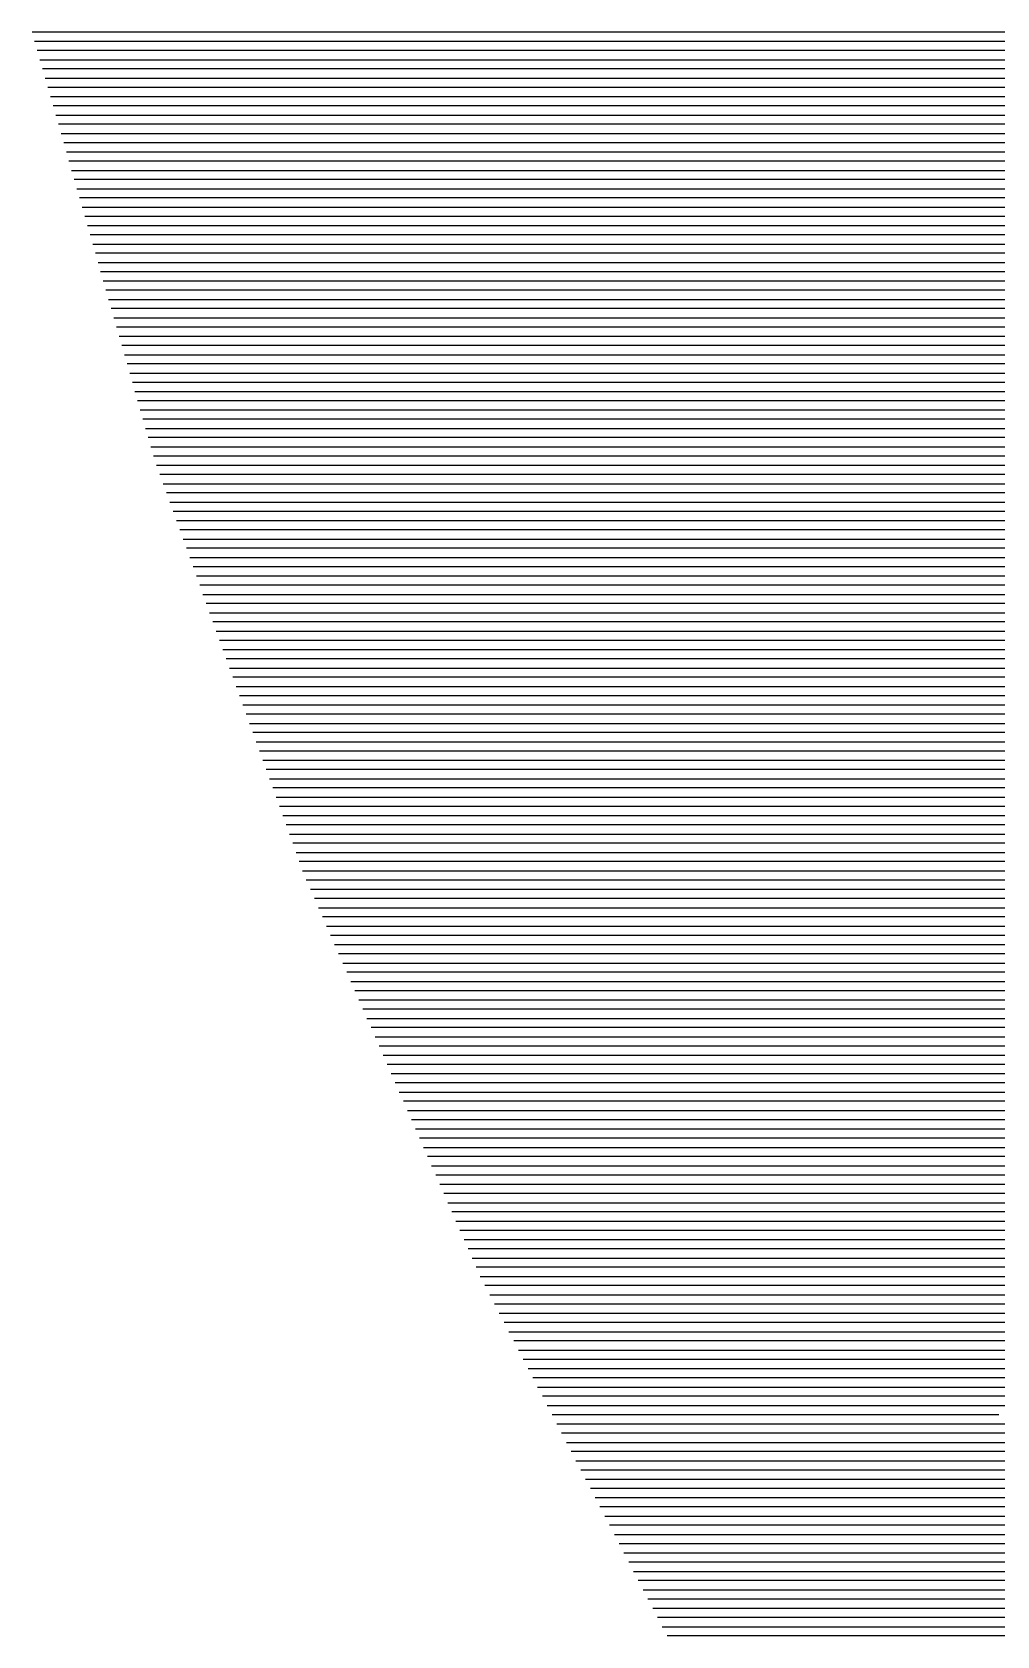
# Model space of a CAD drawing. Header units: metres. Extents: x -6.9 to 6.9, y -7 to 7.
# Drawn here: x -6.677 to -5.63, y -3.492 to -1.752 of the extents above; entities that cross this region are included whole.
import ezdxf

# ---------------------------------------------------------------- set-up
doc = ezdxf.new("R2010")
doc.units = ezdxf.units.M

msp = doc.modelspace()

# ---------------------------------------------------------------- linework, layer by layer
for p, q in [((-6.674852, -1.752173, -1.087905), (-6.676995, -1.752173, -1.088217)), ((-6.673163, -1.752173, -1.087658), (-6.674852, -1.752173, -1.087905)), ((-5.675148, -1.752173, -0.942029), (-6.673163, -1.752173, -1.087658)), ((-5.013485, -1.752173, -0.844368), (-5.675148, -1.752173, -0.942029)), ((-6.674199, -1.762173, -1.087441), (-5.693865, -1.762173, -0.944392)), ((-5.712582, -1.772173, -0.946755), (-6.671335, -1.772173, -1.086655)), ((-5.079423, -1.772173, -0.853301), (-5.712582, -1.772173, -0.946755)), ((-5.693865, -1.762173, -0.944392), (-5.046454, -1.762173, -0.848835)), ((-6.668472, -1.782173, -1.085869), (-5.731299, -1.782173, -0.949118)), ((-5.750016, -1.792173, -0.951481), (-6.665608, -1.792173, -1.085083)), ((-5.145361, -1.792173, -0.862234), (-5.750016, -1.792173, -0.951481)), ((-5.731299, -1.782173, -0.949118), (-5.112392, -1.782173, -0.857768)), ((-6.662744, -1.802173, -1.084297), (-5.768732, -1.802173, -0.953844)), ((-5.768732, -1.802173, -0.953844), (-5.17833, -1.802173, -0.866701)), ((-5.787449, -1.812173, -0.956207), (-6.65988, -1.812173, -1.083511)), ((-6.657016, -1.822173, -1.082725), (-5.806166, -1.822173, -0.95857)), ((-5.806166, -1.822173, -0.95857), (-5.244267, -1.822173, -0.875634)), ((-5.211299, -1.812173, -0.871168), (-5.787449, -1.812173, -0.956207)), ((-5.824883, -1.832173, -0.960933), (-6.654152, -1.832173, -1.081939)), ((-6.651288, -1.842173, -1.081153), (-5.8436, -1.842173, -0.963296)), ((-5.8436, -1.842173, -0.963296), (-5.310205, -1.842173, -0.884567)), ((-5.277236, -1.832173, -0.880101), (-5.824883, -1.832173, -0.960933)), ((-5.862317, -1.852173, -0.965659), (-6.648424, -1.852173, -1.080367)), ((-5.343174, -1.852173, -0.889034), (-5.862317, -1.852173, -0.965659)), ((-6.64556, -1.862173, -1.079581), (-5.881034, -1.862173, -0.968022)), ((-5.899751, -1.872173, -0.970385), (-6.642696, -1.872173, -1.078795)), ((-5.409112, -1.872173, -0.897967), (-5.899751, -1.872173, -0.970385)), ((-5.881034, -1.862173, -0.968022), (-5.376143, -1.862173, -0.893501)), ((-6.639832, -1.882173, -1.078009), (-5.918468, -1.882173, -0.972748)), ((-5.937185, -1.892173, -0.975111), (-6.636968, -1.892173, -1.077223)), ((-5.475049, -1.892173, -0.9069), (-5.937185, -1.892173, -0.975111)), ((-5.918468, -1.882173, -0.972748), (-5.442081, -1.882173, -0.902434)), ((-6.634104, -1.902173, -1.076437), (-5.955902, -1.902173, -0.977474)), ((-5.974619, -1.912173, -0.979837), (-6.63124, -1.912173, -1.075651)), ((-5.540987, -1.912173, -0.915834), (-5.974619, -1.912173, -0.979837)), ((-5.955902, -1.902173, -0.977474), (-5.508018, -1.902173, -0.911367)), ((-6.628376, -1.922173, -1.074865), (-5.993335, -1.922173, -0.9822)), ((-5.993335, -1.922173, -0.9822), (-5.573956, -1.922173, -0.9203)), ((-6.012052, -1.932173, -0.984563), (-6.625512, -1.932173, -1.074079)), ((-6.622648, -1.942173, -1.073293), (-6.030769, -1.942173, -0.986926)), ((-6.030769, -1.942173, -0.986926), (-5.639894, -1.942173, -0.929233)), ((-5.606925, -1.932173, -0.924767), (-6.012052, -1.932173, -0.984563)), ((-5.639894, -1.942173, -0.929233), (-5.161237, -1.942173, -0.859)), ((-6.049486, -1.952173, -0.98929), (-6.619785, -1.952173, -1.072507)), ((-6.616921, -1.962173, -1.071721), (-6.068203, -1.962173, -0.991653)), ((-6.068203, -1.962173, -0.991653), (-5.705832, -1.962173, -0.938167)), ((-5.672863, -1.952173, -0.9337), (-6.049486, -1.952173, -0.98929)), ((-5.705832, -1.962173, -0.938167), (-5.194881, -1.962173, -0.863194)), ((-5.178059, -1.952173, -0.861097), (-5.672863, -1.952173, -0.9337)), ((-6.08692, -1.972173, -0.994016), (-6.614057, -1.972173, -1.070935)), ((-6.611193, -1.982173, -1.070149), (-6.105637, -1.982173, -0.996379)), ((-6.105637, -1.982173, -0.996379), (-5.771769, -1.982173, -0.9471)), ((-5.7388, -1.972173, -0.942633), (-6.08692, -1.972173, -0.994016)), ((-5.771769, -1.982173, -0.9471), (-5.228526, -1.982173, -0.867389)), ((-5.211704, -1.972173, -0.865292), (-5.7388, -1.972173, -0.942633)), ((-6.124354, -1.992173, -0.998742), (-6.608329, -1.992173, -1.069362)), ((-5.804738, -1.992173, -0.951566), (-6.124354, -1.992173, -0.998742)), ((-5.245348, -1.992173, -0.869487), (-5.804738, -1.992173, -0.951566)), ((-6.605465, -2.002173, -1.068576), (-6.143071, -2.002173, -1.001105)), ((-6.161788, -2.012173, -1.003468), (-6.602601, -2.012173, -1.06779)), ((-5.870676, -2.012173, -0.9605), (-6.161788, -2.012173, -1.003468)), ((-6.143071, -2.002173, -1.001105), (-5.837707, -2.002173, -0.956033)), ((-5.278992, -2.012173, -0.873681), (-5.870676, -2.012173, -0.9605)), ((-5.837707, -2.002173, -0.956033), (-5.26217, -2.002173, -0.871584)), ((-6.599737, -2.022173, -1.067004), (-6.180505, -2.022173, -1.005831)), ((-6.199222, -2.032173, -1.008194), (-6.596873, -2.032173, -1.066218)), ((-5.936614, -2.032173, -0.969433), (-6.199222, -2.032173, -1.008194)), ((-6.180505, -2.022173, -1.005831), (-5.903645, -2.022173, -0.964966)), ((-5.312636, -2.032173, -0.877876), (-5.936614, -2.032173, -0.969433)), ((-5.903645, -2.022173, -0.964966), (-5.295814, -2.022173, -0.875779)), ((-6.594009, -2.042173, -1.065432), (-6.217938, -2.042173, -1.010557)), ((-6.236655, -2.052173, -1.01292), (-6.591145, -2.052173, -1.064646)), ((-6.002551, -2.052173, -0.978366), (-6.236655, -2.052173, -1.01292)), ((-6.217938, -2.042173, -1.010557), (-5.969582, -2.042173, -0.973899)), ((-5.34628, -2.052173, -0.882071), (-6.002551, -2.052173, -0.978366)), ((-5.969582, -2.042173, -0.973899), (-5.329458, -2.042173, -0.879973)), ((-6.588281, -2.062173, -1.06386), (-6.255372, -2.062173, -1.015283)), ((-6.255372, -2.062173, -1.015283), (-6.03552, -2.062173, -0.982833)), ((-6.03552, -2.062173, -0.982833), (-5.363102, -2.062173, -0.884168)), ((-6.274089, -2.072173, -1.017646), (-6.585417, -2.072173, -1.063074)), ((-6.582553, -2.082173, -1.062288), (-6.292806, -2.082173, -1.020009)), ((-6.292806, -2.082173, -1.020009), (-6.101458, -2.082173, -0.991766)), ((-6.068489, -2.072173, -0.987299), (-6.274089, -2.072173, -1.017646)), ((-6.101458, -2.082173, -0.991766), (-5.396746, -2.082173, -0.888363)), ((-5.379924, -2.072173, -0.886265), (-6.068489, -2.072173, -0.987299)), ((-6.311523, -2.092173, -1.022372), (-6.579689, -2.092173, -1.061502)), ((-6.576825, -2.102173, -1.060716), (-6.33024, -2.102173, -1.024735)), ((-6.33024, -2.102173, -1.024735), (-6.167396, -2.102173, -1.000699)), ((-6.134427, -2.092173, -0.996232), (-6.311523, -2.092173, -1.022372)), ((-6.167396, -2.102173, -1.000699), (-5.43039, -2.102173, -0.892558)), ((-5.413568, -2.092173, -0.89046), (-6.134427, -2.092173, -0.996232)), ((-6.348957, -2.112173, -1.027098), (-6.573961, -2.112173, -1.05993)), ((-6.571098, -2.122173, -1.059144), (-6.367674, -2.122173, -1.029461)), ((-6.367674, -2.122173, -1.029461), (-6.233333, -2.122173, -1.009632)), ((-6.200364, -2.112173, -1.005166), (-6.348957, -2.112173, -1.027098)), ((-6.233333, -2.122173, -1.009632), (-5.464034, -2.122173, -0.896752)), ((-5.447212, -2.112173, -0.894655), (-6.200364, -2.112173, -1.005166)), ((-6.386391, -2.132173, -1.031824), (-6.568234, -2.132173, -1.058358)), ((-6.266302, -2.132173, -1.014099), (-6.386391, -2.132173, -1.031824)), ((-5.480857, -2.132173, -0.89885), (-6.266302, -2.132173, -1.014099)), ((-6.56537, -2.142173, -1.057572), (-6.405108, -2.142173, -1.034187)), ((-6.423825, -2.152173, -1.03655), (-6.562506, -2.152173, -1.056786)), ((-6.33224, -2.152173, -1.023032), (-6.423825, -2.152173, -1.03655)), ((-6.405108, -2.142173, -1.034187), (-6.299271, -2.142173, -1.018565)), ((-5.514501, -2.152173, -0.903044), (-6.33224, -2.152173, -1.023032)), ((-6.299271, -2.142173, -1.018565), (-5.497679, -2.142173, -0.900947)), ((-6.559642, -2.162173, -1.056), (-6.442542, -2.162173, -1.038913)), ((-6.461258, -2.172173, -1.041276), (-6.556778, -2.172173, -1.055214)), ((-6.398178, -2.172173, -1.031965), (-6.461258, -2.172173, -1.041276)), ((-6.442542, -2.162173, -1.038913), (-6.365209, -2.162173, -1.027499)), ((-5.548145, -2.172173, -0.907239), (-6.398178, -2.172173, -1.031965)), ((-6.365209, -2.162173, -1.027499), (-5.531323, -2.162173, -0.905142)), ((-6.553914, -2.182173, -1.054428), (-6.479975, -2.182173, -1.043639)), ((-6.498692, -2.192173, -1.046002), (-6.55105, -2.192173, -1.053642)), ((-6.464115, -2.192173, -1.040898), (-6.498692, -2.192173, -1.046002)), ((-6.479975, -2.182173, -1.043639), (-6.431147, -2.182173, -1.036432)), ((-5.581789, -2.192173, -0.911434), (-6.464115, -2.192173, -1.040898)), ((-6.431147, -2.182173, -1.036432), (-5.564967, -2.182173, -0.909336)), ((-6.548186, -2.202173, -1.052856), (-6.517409, -2.202173, -1.048365)), ((-6.517409, -2.202173, -1.048365), (-6.497084, -2.202173, -1.045365)), ((-6.497084, -2.202173, -1.045365), (-5.598611, -2.202173, -0.913531)), ((-6.536126, -2.212173, -1.050728), (-6.545322, -2.212173, -1.05207)), ((-6.542034, -2.222173, -1.051219), (-5.632255, -2.222173, -0.917726)), ((-6.530053, -2.212173, -1.049832), (-6.536126, -2.212173, -1.050728)), ((-5.615433, -2.212173, -0.915629), (-6.530053, -2.212173, -1.049832)), ((-5.632255, -2.222173, -0.917726), (-5.10584, -2.222173, -0.839401)), ((-5.649077, -2.232173, -0.919823), (-6.53843, -2.232173, -1.050319)), ((-6.534827, -2.242173, -1.049419), (-5.665899, -2.242173, -0.921921)), ((-5.665899, -2.242173, -0.921921), (-5.163121, -2.242173, -0.847113)), ((-5.13448, -2.232173, -0.843257), (-5.649077, -2.232173, -0.919823)), ((-5.682721, -2.252173, -0.924018), (-6.531223, -2.252173, -1.048519)), ((-5.191762, -2.252173, -0.850969), (-5.682721, -2.252173, -0.924018)), ((-6.527619, -2.262173, -1.04762), (-5.699543, -2.262173, -0.926115)), ((-5.716365, -2.272173, -0.928213), (-6.524016, -2.272173, -1.04672)), ((-5.249043, -2.272173, -0.858681), (-5.716365, -2.272173, -0.928213)), ((-5.699543, -2.262173, -0.926115), (-5.220403, -2.262173, -0.854825)), ((-6.520412, -2.282173, -1.04582), (-5.733188, -2.282173, -0.93031)), ((-5.75001, -2.292173, -0.932407), (-6.516809, -2.292173, -1.044921)), ((-5.306325, -2.292173, -0.866392), (-5.75001, -2.292173, -0.932407)), ((-5.733188, -2.282173, -0.93031), (-5.277684, -2.282173, -0.862537)), ((-6.513205, -2.302173, -1.044021), (-5.766832, -2.302173, -0.934505)), ((-5.783654, -2.312173, -0.936602), (-6.509602, -2.312173, -1.043121)), ((-5.363606, -2.312173, -0.874104), (-5.783654, -2.312173, -0.936602)), ((-5.766832, -2.302173, -0.934505), (-5.334965, -2.302173, -0.870248)), ((-6.505998, -2.322173, -1.042222), (-5.800476, -2.322173, -0.9387)), ((-5.800476, -2.322173, -0.9387), (-5.392247, -2.322173, -0.87796)), ((-5.817298, -2.332173, -0.940797), (-6.502394, -2.332173, -1.041322)), ((-6.498791, -2.342173, -1.040422), (-5.83412, -2.342173, -0.942894)), ((-5.83412, -2.342173, -0.942894), (-5.449528, -2.342173, -0.885672)), ((-5.420888, -2.332173, -0.881816), (-5.817298, -2.332173, -0.940797)), ((-5.850942, -2.352173, -0.944992), (-6.495187, -2.352173, -1.039522)), ((-6.491584, -2.362173, -1.038623), (-5.867764, -2.362173, -0.947089)), ((-5.867764, -2.362173, -0.947089), (-5.50681, -2.362173, -0.893383)), ((-5.478169, -2.352173, -0.889527), (-5.850942, -2.352173, -0.944992)), ((-5.884586, -2.372173, -0.949186), (-6.48798, -2.372173, -1.037723)), ((-6.484377, -2.382173, -1.036823), (-5.901408, -2.382173, -0.951284)), ((-5.901408, -2.382173, -0.951284), (-5.564091, -2.382173, -0.901095)), ((-5.535451, -2.372173, -0.897239), (-5.884586, -2.372173, -0.949186)), ((-5.91823, -2.392173, -0.953381), (-6.480773, -2.392173, -1.035924)), ((-5.592732, -2.392173, -0.904951), (-5.91823, -2.392173, -0.953381)), ((-6.477169, -2.402173, -1.035024), (-5.935052, -2.402173, -0.955478)), ((-5.951874, -2.412173, -0.957576), (-6.473566, -2.412173, -1.034124)), ((-5.650014, -2.412173, -0.912662), (-5.951874, -2.412173, -0.957576)), ((-5.935052, -2.402173, -0.955478), (-5.621373, -2.402173, -0.908807)), ((-5.125731, -2.412173, -0.83523), (-5.650014, -2.412173, -0.912662)), ((-6.469962, -2.422173, -1.033224), (-5.968696, -2.422173, -0.959673)), ((-5.985518, -2.432173, -0.961771), (-6.466359, -2.432173, -1.032325)), ((-5.707295, -2.432173, -0.920374), (-5.985518, -2.432173, -0.961771)), ((-5.968696, -2.422173, -0.959673), (-5.678654, -2.422173, -0.916518)), ((-5.156553, -2.432173, -0.839034), (-5.707295, -2.432173, -0.920374)), ((-5.678654, -2.422173, -0.916518), (-5.141142, -2.422173, -0.837132)), ((-6.462755, -2.442173, -1.031425), (-6.002341, -2.442173, -0.963868)), ((-6.019163, -2.452173, -0.965965), (-6.459152, -2.452173, -1.030525)), ((-5.764576, -2.452173, -0.928086), (-6.019163, -2.452173, -0.965965)), ((-6.002341, -2.442173, -0.963868), (-5.735936, -2.442173, -0.92423)), ((-5.187376, -2.452173, -0.842838), (-5.764576, -2.452173, -0.928086)), ((-5.735936, -2.442173, -0.92423), (-5.171965, -2.442173, -0.840936)), ((-6.455548, -2.462173, -1.029626), (-6.035985, -2.462173, -0.968063)), ((-6.035985, -2.462173, -0.968063), (-5.793217, -2.462173, -0.931942)), ((-5.793217, -2.462173, -0.931942), (-5.202787, -2.462173, -0.84474)), ((-6.052807, -2.472173, -0.97016), (-6.451944, -2.472173, -1.028726)), ((-6.448341, -2.482173, -1.027826), (-6.069629, -2.482173, -0.972257)), ((-6.069629, -2.482173, -0.972257), (-5.850499, -2.482173, -0.939653)), ((-5.821858, -2.472173, -0.935798), (-6.052807, -2.472173, -0.97016)), ((-5.850499, -2.482173, -0.939653), (-5.23361, -2.482173, -0.848544)), ((-5.218198, -2.472173, -0.846642), (-5.821858, -2.472173, -0.935798)), ((-6.086451, -2.492173, -0.974355), (-6.444737, -2.492173, -1.026926)), ((-6.441134, -2.502173, -1.026027), (-6.103273, -2.502173, -0.976452)), ((-6.103273, -2.502173, -0.976452), (-5.90778, -2.502173, -0.947365)), ((-5.879139, -2.492173, -0.943509), (-6.086451, -2.492173, -0.974355)), ((-5.90778, -2.502173, -0.947365), (-5.264432, -2.502173, -0.852348)), ((-5.249021, -2.492173, -0.850446), (-5.879139, -2.492173, -0.943509)), ((-6.120095, -2.512173, -0.978549), (-6.43753, -2.512173, -1.025127)), ((-6.433927, -2.522173, -1.024227), (-6.136917, -2.522173, -0.980647)), ((-6.136917, -2.522173, -0.980647), (-5.965062, -2.522173, -0.955077)), ((-5.936421, -2.512173, -0.951221), (-6.120095, -2.512173, -0.978549)), ((-5.965062, -2.522173, -0.955077), (-5.295255, -2.522173, -0.856152)), ((-5.279844, -2.512173, -0.85425), (-5.936421, -2.512173, -0.951221)), ((-6.153739, -2.532173, -0.982744), (-6.430323, -2.532173, -1.023328)), ((-5.993702, -2.532173, -0.958933), (-6.153739, -2.532173, -0.982744)), ((-5.310666, -2.532173, -0.858054), (-5.993702, -2.532173, -0.958933)), ((-6.426719, -2.542173, -1.022428), (-6.170561, -2.542173, -0.984842)), ((-6.187383, -2.552173, -0.986939), (-6.423116, -2.552173, -1.021528)), ((-6.050984, -2.552173, -0.966644), (-6.187383, -2.552173, -0.986939)), ((-6.170561, -2.542173, -0.984842), (-6.022343, -2.542173, -0.962788)), ((-5.341489, -2.552173, -0.861858), (-6.050984, -2.552173, -0.966644)), ((-6.022343, -2.542173, -0.962788), (-5.326077, -2.542173, -0.859956)), ((-6.419512, -2.562173, -1.020628), (-6.204205, -2.562173, -0.989036)), ((-6.221027, -2.572173, -0.991134), (-6.415909, -2.572173, -1.019729)), ((-6.108265, -2.572173, -0.974356), (-6.221027, -2.572173, -0.991134)), ((-6.204205, -2.562173, -0.989036), (-6.079625, -2.562173, -0.9705)), ((-5.372311, -2.572173, -0.865662), (-6.108265, -2.572173, -0.974356)), ((-6.079625, -2.562173, -0.9705), (-5.3569, -2.562173, -0.86376)), ((-6.412305, -2.582173, -1.018829), (-6.237849, -2.582173, -0.993231)), ((-6.254671, -2.592173, -0.995328), (-6.408702, -2.592173, -1.017929)), ((-6.165547, -2.592173, -0.982068), (-6.254671, -2.592173, -0.995328)), ((-6.237849, -2.582173, -0.993231), (-6.136906, -2.582173, -0.978212)), ((-5.403134, -2.592173, -0.869466), (-6.165547, -2.592173, -0.982068)), ((-6.136906, -2.582173, -0.978212), (-5.387723, -2.582173, -0.867564)), ((-6.405098, -2.602173, -1.01703), (-6.271494, -2.602173, -0.997426)), ((-6.271494, -2.602173, -0.997426), (-6.194187, -2.602173, -0.985924)), ((-6.194187, -2.602173, -0.985924), (-5.418545, -2.602173, -0.871368)), ((-6.288316, -2.612173, -0.999523), (-6.401494, -2.612173, -1.01613)), ((-6.397891, -2.622173, -1.01523), (-6.305138, -2.622173, -1.00162)), ((-6.305138, -2.622173, -1.00162), (-6.251469, -2.622173, -0.993635)), ((-6.222828, -2.612173, -0.989779), (-6.288316, -2.612173, -0.999523)), ((-6.251469, -2.622173, -0.993635), (-5.449368, -2.622173, -0.875171)), ((-5.433957, -2.612173, -0.87327), (-6.222828, -2.612173, -0.989779)), ((-6.32196, -2.632173, -1.003718), (-6.394287, -2.632173, -1.014331)), ((-6.390684, -2.642173, -1.013431), (-6.338782, -2.642173, -1.005815)), ((-6.338782, -2.642173, -1.005815), (-6.30875, -2.642173, -1.001347)), ((-6.28011, -2.632173, -0.997491), (-6.32196, -2.632173, -1.003718)), ((-6.30875, -2.642173, -1.001347), (-5.48019, -2.642173, -0.878975)), ((-5.464779, -2.632173, -0.877073), (-6.28011, -2.632173, -0.997491)), ((-6.355604, -2.652173, -1.007913), (-6.38708, -2.652173, -1.012531)), ((-6.383477, -2.662173, -1.011631), (-6.372426, -2.662173, -1.01001)), ((-6.372426, -2.662173, -1.01001), (-6.366032, -2.662173, -1.009059)), ((-6.366032, -2.662173, -1.009059), (-5.511013, -2.662173, -0.882779)), ((-6.337391, -2.652173, -1.005203), (-6.355604, -2.652173, -1.007913)), ((-5.495602, -2.652173, -0.880877), (-6.337391, -2.652173, -1.005203)), ((-5.526424, -2.672173, -0.884681), (-6.379513, -2.672173, -1.010676)), ((-6.375126, -2.682173, -1.009653), (-5.541836, -2.682173, -0.886583)), ((-5.557247, -2.692173, -0.888485), (-6.370739, -2.692173, -1.008631)), ((-6.366352, -2.702173, -1.007609), (-5.572658, -2.702173, -0.890387)), ((-5.58807, -2.712173, -0.892289), (-6.361965, -2.712173, -1.006587)), ((-6.357578, -2.722173, -1.005565), (-5.603481, -2.722173, -0.894191)), ((-5.618892, -2.732173, -0.896093), (-6.353191, -2.732173, -1.004543)), ((-6.348804, -2.742173, -1.003521), (-5.634303, -2.742173, -0.897995)), ((-5.634303, -2.742173, -0.897995), (-5.249848, -2.742173, -0.840294)), ((-5.649715, -2.752173, -0.899897), (-6.344417, -2.752173, -1.002499)), ((-6.34003, -2.762173, -1.001477), (-5.665126, -2.762173, -0.901799)), ((-5.665126, -2.762173, -0.901799), (-5.301977, -2.762173, -0.847296)), ((-5.275913, -2.752173, -0.843795), (-5.649715, -2.752173, -0.899897)), ((-5.680537, -2.772173, -0.903701), (-6.335643, -2.772173, -1.000455)), ((-6.331255, -2.782173, -0.999432), (-5.695949, -2.782173, -0.905603)), ((-5.695949, -2.782173, -0.905603), (-5.354106, -2.782173, -0.854298)), ((-5.328041, -2.772173, -0.850797), (-5.680537, -2.772173, -0.903701)), ((-5.71136, -2.792173, -0.907505), (-6.326868, -2.792173, -0.99841)), ((-5.38017, -2.792173, -0.857798), (-5.71136, -2.792173, -0.907505)), ((-6.322481, -2.802173, -0.997388), (-5.726771, -2.802173, -0.909407)), ((-5.742183, -2.812173, -0.911309), (-6.318094, -2.812173, -0.996366)), ((-5.432299, -2.812173, -0.8648), (-5.742183, -2.812173, -0.911309)), ((-5.726771, -2.802173, -0.909407), (-5.406234, -2.802173, -0.861299)), ((-6.313707, -2.822173, -0.995344), (-5.757594, -2.822173, -0.913211)), ((-5.773005, -2.832173, -0.915113), (-6.30932, -2.832173, -0.994322)), ((-5.484427, -2.832173, -0.871802), (-5.773005, -2.832173, -0.915113)), ((-5.757594, -2.822173, -0.913211), (-5.458363, -2.822173, -0.868301)), ((-6.304933, -2.842173, -0.9933), (-5.788416, -2.842173, -0.917015)), ((-5.803828, -2.852173, -0.918917), (-6.300546, -2.852173, -0.992278)), ((-5.536556, -2.852173, -0.878803), (-5.803828, -2.852173, -0.918917)), ((-5.788416, -2.842173, -0.917015), (-5.510492, -2.842173, -0.875302)), ((-6.296159, -2.862173, -0.991256), (-5.819239, -2.862173, -0.920819)), ((-5.819239, -2.862173, -0.920819), (-5.56262, -2.862173, -0.882304)), ((-5.83465, -2.872173, -0.922721), (-6.291772, -2.872173, -0.990234)), ((-6.287385, -2.882173, -0.989212), (-5.850062, -2.882173, -0.924623)), ((-5.850062, -2.882173, -0.924623), (-5.614749, -2.882173, -0.889306)), ((-5.588685, -2.872173, -0.885805), (-5.83465, -2.872173, -0.922721)), ((-5.865473, -2.892173, -0.926525), (-6.282998, -2.892173, -0.988189)), ((-6.278611, -2.902173, -0.987167), (-5.880884, -2.902173, -0.928426)), ((-5.880884, -2.902173, -0.928426), (-5.666877, -2.902173, -0.896307)), ((-5.640813, -2.892173, -0.892807), (-5.865473, -2.892173, -0.926525)), ((-5.666877, -2.902173, -0.896307), (-5.101713, -2.902173, -0.812236)), ((-5.086667, -2.892173, -0.810374), (-5.640813, -2.892173, -0.892807)), ((-5.896296, -2.912173, -0.930328), (-6.274223, -2.912173, -0.986145)), ((-6.269836, -2.922173, -0.985123), (-5.911707, -2.922173, -0.93223)), ((-5.911707, -2.922173, -0.93223), (-5.719006, -2.922173, -0.903309)), ((-5.692942, -2.912173, -0.899808), (-5.896296, -2.912173, -0.930328)), ((-5.719006, -2.922173, -0.903309), (-5.131807, -2.922173, -0.815959)), ((-5.11676, -2.912173, -0.814097), (-5.692942, -2.912173, -0.899808)), ((-5.927118, -2.932173, -0.934132), (-6.265449, -2.932173, -0.984101)), ((-5.74507, -2.932173, -0.90681), (-5.927118, -2.932173, -0.934132)), ((-5.146854, -2.932173, -0.817821), (-5.74507, -2.932173, -0.90681)), ((-6.261062, -2.942173, -0.983079), (-5.942529, -2.942173, -0.936034)), ((-5.957941, -2.952173, -0.937936), (-6.256675, -2.952173, -0.982057)), ((-5.797199, -2.952173, -0.913811), (-5.957941, -2.952173, -0.937936)), ((-5.942529, -2.942173, -0.936034), (-5.771135, -2.942173, -0.910311)), ((-5.176948, -2.952173, -0.821545), (-5.797199, -2.952173, -0.913811)), ((-5.771135, -2.942173, -0.910311), (-5.161901, -2.942173, -0.819683)), ((-6.252288, -2.962173, -0.981035), (-5.973352, -2.962173, -0.939838)), ((-5.988763, -2.972173, -0.94174), (-6.247901, -2.972173, -0.980013)), ((-5.849328, -2.972173, -0.920813), (-5.988763, -2.972173, -0.94174)), ((-5.973352, -2.962173, -0.939838), (-5.823263, -2.962173, -0.917312)), ((-5.207041, -2.972173, -0.825269), (-5.849328, -2.972173, -0.920813)), ((-5.823263, -2.962173, -0.917312), (-5.191995, -2.962173, -0.823407)), ((-6.243514, -2.982173, -0.978991), (-6.004175, -2.982173, -0.943642)), ((-6.019586, -2.992173, -0.945544), (-6.239127, -2.992173, -0.977969)), ((-5.901456, -2.992173, -0.927815), (-6.019586, -2.992173, -0.945544)), ((-6.004175, -2.982173, -0.943642), (-5.875392, -2.982173, -0.924314)), ((-5.237135, -2.992173, -0.828993), (-5.901456, -2.992173, -0.927815)), ((-5.875392, -2.982173, -0.924314), (-5.222088, -2.982173, -0.827131)), ((-6.23474, -3.002173, -0.976946), (-6.034997, -3.002173, -0.947446)), ((-6.034997, -3.002173, -0.947446), (-5.927521, -3.002173, -0.931316)), ((-5.927521, -3.002173, -0.931316), (-5.252182, -3.002173, -0.830855)), ((-6.050409, -3.012173, -0.949348), (-6.230353, -3.012173, -0.975924)), ((-6.225966, -3.022173, -0.974902), (-6.06582, -3.022173, -0.95125)), ((-6.06582, -3.022173, -0.95125), (-5.979649, -3.022173, -0.938317)), ((-5.953585, -3.012173, -0.934816), (-6.050409, -3.012173, -0.949348)), ((-5.979649, -3.022173, -0.938317), (-5.282276, -3.022173, -0.834578)), ((-5.267229, -3.012173, -0.832716), (-5.953585, -3.012173, -0.934816)), ((-6.081231, -3.032173, -0.953152), (-6.221579, -3.032173, -0.97388)), ((-6.217191, -3.042173, -0.972858), (-6.096642, -3.042173, -0.955054)), ((-6.096642, -3.042173, -0.955054), (-6.031778, -3.042173, -0.945319)), ((-6.005714, -3.032173, -0.941818), (-6.081231, -3.032173, -0.953152)), ((-6.031778, -3.042173, -0.945319), (-5.312369, -3.042173, -0.838302)), ((-5.297323, -3.032173, -0.83644), (-6.005714, -3.032173, -0.941818)), ((-6.112054, -3.052173, -0.956956), (-6.212804, -3.052173, -0.971836)), ((-6.208417, -3.062173, -0.970814), (-6.127465, -3.062173, -0.958858)), ((-6.127465, -3.062173, -0.958858), (-6.083907, -3.062173, -0.95232)), ((-6.057842, -3.052173, -0.94882), (-6.112054, -3.052173, -0.956956)), ((-6.083907, -3.062173, -0.95232), (-5.342463, -3.062173, -0.842026)), ((-5.327416, -3.052173, -0.840164), (-6.057842, -3.052173, -0.94882)), ((-6.142876, -3.072173, -0.96076), (-6.20403, -3.072173, -0.969792)), ((-6.109971, -3.072173, -0.955821), (-6.142876, -3.072173, -0.96076)), ((-5.35751, -3.072173, -0.843888), (-6.109971, -3.072173, -0.955821)), ((-6.199643, -3.082173, -0.96877), (-6.158288, -3.082173, -0.962662)), ((-6.173699, -3.092173, -0.964564), (-6.195256, -3.092173, -0.967748)), ((-6.162099, -3.092173, -0.962823), (-6.173699, -3.092173, -0.964564)), ((-5.387604, -3.092173, -0.847612), (-6.162099, -3.092173, -0.962823)), ((-6.158288, -3.082173, -0.962662), (-6.136035, -3.082173, -0.959322)), ((-6.136035, -3.082173, -0.959322), (-5.372557, -3.082173, -0.84575)), ((-6.190869, -3.102173, -0.966726), (-6.18911, -3.102173, -0.966466)), ((-6.18911, -3.102173, -0.966466), (-6.188164, -3.102173, -0.966324)), ((-6.188164, -3.102173, -0.966324), (-5.402651, -3.102173, -0.849474)), ((-5.417697, -3.112173, -0.851335), (-6.185741, -3.112173, -0.965587)), ((-6.180541, -3.122173, -0.964437), (-5.432744, -3.122173, -0.853197)), ((-5.447791, -3.132173, -0.855059), (-6.175341, -3.132173, -0.963287)), ((-6.170141, -3.142173, -0.962137), (-5.462838, -3.142173, -0.856921)), ((-5.477885, -3.152173, -0.858783), (-6.164941, -3.152173, -0.960987)), ((-6.159741, -3.162173, -0.959837), (-5.492932, -3.162173, -0.860645)), ((-5.507979, -3.172173, -0.862507), (-6.154541, -3.172173, -0.958687)), ((-6.149341, -3.182173, -0.957537), (-5.523025, -3.182173, -0.864369)), ((-5.538072, -3.192173, -0.866231), (-6.144141, -3.192173, -0.956387)), ((-6.138941, -3.202173, -0.955237), (-5.553119, -3.202173, -0.868093)), ((-5.568166, -3.212173, -0.869954), (-6.133741, -3.212173, -0.954087)), ((-6.128541, -3.222173, -0.952937), (-5.583213, -3.222173, -0.871816)), ((-5.59826, -3.232173, -0.873678), (-6.123341, -3.232173, -0.951787)), ((-6.118141, -3.242173, -0.950638), (-5.613307, -3.242173, -0.87554)), ((-5.628353, -3.252173, -0.877402), (-6.112941, -3.252173, -0.949488)), ((-6.107741, -3.262173, -0.948338), (-5.6434, -3.262173, -0.879264)), ((-5.6434, -3.262173, -0.879264), (-5.403168, -3.262173, -0.842898)), ((-5.658447, -3.272173, -0.881126), (-6.102541, -3.272173, -0.947188)), ((-6.097341, -3.282173, -0.946038), (-5.673494, -3.282173, -0.882988)), ((-5.673494, -3.282173, -0.882988), (-5.454212, -3.282173, -0.849793)), ((-5.42869, -3.272173, -0.846345), (-5.658447, -3.272173, -0.881126)), ((-5.688541, -3.292173, -0.88485), (-6.09214, -3.292173, -0.944888)), ((-6.08694, -3.302173, -0.943738), (-5.703588, -3.302173, -0.886712)), ((-5.703588, -3.302173, -0.886712), (-5.505255, -3.302173, -0.856688)), ((-5.479734, -3.292173, -0.853241), (-5.688541, -3.292173, -0.88485)), ((-5.718635, -3.312173, -0.888573), (-6.08174, -3.312173, -0.942588)), ((-6.07654, -3.322173, -0.941438), (-5.733681, -3.322173, -0.890435)), ((-5.733681, -3.322173, -0.890435), (-5.556299, -3.322173, -0.863583)), ((-5.530777, -3.312173, -0.860136), (-5.718635, -3.312173, -0.888573)), ((-5.748728, -3.332173, -0.892297), (-6.07134, -3.332173, -0.940288)), ((-5.581821, -3.332173, -0.867031), (-5.748728, -3.332173, -0.892297)), ((-6.06614, -3.342173, -0.939138), (-5.763775, -3.342173, -0.894159)), ((-5.778822, -3.352173, -0.896021), (-6.06094, -3.352173, -0.937988)), ((-5.632865, -3.352173, -0.873926), (-5.778822, -3.352173, -0.896021)), ((-5.763775, -3.342173, -0.894159), (-5.607343, -3.342173, -0.870479)), ((-4.999346, -3.352173, -0.778953), (-5.632865, -3.352173, -0.873926)), ((-6.05574, -3.362173, -0.936838), (-5.793869, -3.362173, -0.897883)), ((-5.808916, -3.372173, -0.899745), (-6.05054, -3.372173, -0.935688)), ((-5.683908, -3.372173, -0.880821), (-5.808916, -3.372173, -0.899745)), ((-5.793869, -3.362173, -0.897883), (-5.658386, -3.362173, -0.877374)), ((-5.029146, -3.372173, -0.782664), (-5.683908, -3.372173, -0.880821)), ((-5.658386, -3.362173, -0.877374), (-5.014246, -3.362173, -0.780809)), ((-6.04534, -3.382173, -0.934538), (-5.823963, -3.382173, -0.901607)), ((-5.839009, -3.392173, -0.903469), (-6.04014, -3.392173, -0.933388)), ((-5.734952, -3.392173, -0.887717), (-5.839009, -3.392173, -0.903469)), ((-5.823963, -3.382173, -0.901607), (-5.70943, -3.382173, -0.884269)), ((-5.058946, -3.392173, -0.786374), (-5.734952, -3.392173, -0.887717)), ((-5.70943, -3.382173, -0.884269), (-5.044046, -3.382173, -0.784519)), ((-6.03494, -3.402173, -0.932238), (-5.854056, -3.402173, -0.905331)), ((-5.854056, -3.402173, -0.905331), (-5.760474, -3.402173, -0.891164)), ((-5.760474, -3.402173, -0.891164), (-5.073845, -3.402173, -0.788229)), ((-5.869103, -3.412173, -0.907193), (-6.02974, -3.412173, -0.931088)), ((-6.02454, -3.422173, -0.929938), (-5.88415, -3.422173, -0.909054)), ((-5.88415, -3.422173, -0.909054), (-5.811518, -3.422173, -0.898059)), ((-5.785996, -3.412173, -0.894612), (-5.869103, -3.412173, -0.907193)), ((-5.811518, -3.422173, -0.898059), (-5.103645, -3.422173, -0.79194)), ((-5.088745, -3.412173, -0.790085), (-5.785996, -3.412173, -0.894612)), ((-5.899197, -3.432173, -0.910916), (-6.01934, -3.432173, -0.928788)), ((-6.01414, -3.442173, -0.927638), (-5.914244, -3.442173, -0.912778)), ((-5.914244, -3.442173, -0.912778), (-5.862561, -3.442173, -0.904955)), ((-5.837039, -3.432173, -0.901507), (-5.899197, -3.432173, -0.910916)), ((-5.862561, -3.442173, -0.904955), (-5.133444, -3.442173, -0.79565)), ((-5.118545, -3.432173, -0.793795), (-5.837039, -3.432173, -0.901507)), ((-5.929291, -3.452173, -0.91464), (-6.00894, -3.452173, -0.926488)), ((-6.00374, -3.462173, -0.925338), (-5.944337, -3.462173, -0.916502)), ((-5.944337, -3.462173, -0.916502), (-5.913605, -3.462173, -0.91185)), ((-5.888083, -3.452173, -0.908402), (-5.929291, -3.452173, -0.91464)), ((-5.913605, -3.462173, -0.91185), (-5.163244, -3.462173, -0.799361)), ((-5.148344, -3.452173, -0.797505), (-5.888083, -3.452173, -0.908402)), ((-5.959384, -3.472173, -0.918364), (-5.99854, -3.472173, -0.924189)), ((-5.939127, -3.472173, -0.915297), (-5.959384, -3.472173, -0.918364)), ((-5.178144, -3.472173, -0.801216), (-5.939127, -3.472173, -0.915297)), ((-5.99334, -3.482173, -0.923039), (-5.974431, -3.482173, -0.920226)), ((-5.207943, -3.492173, -0.804926), (-5.988083, -3.492173, -0.92188)), ((-5.974431, -3.482173, -0.920226), (-5.964649, -3.482173, -0.918745)), ((-5.964649, -3.482173, -0.918745), (-5.193043, -3.482173, -0.803071))]:
    msp.add_line(p, q)

doc.saveas('drawing.dxf')
